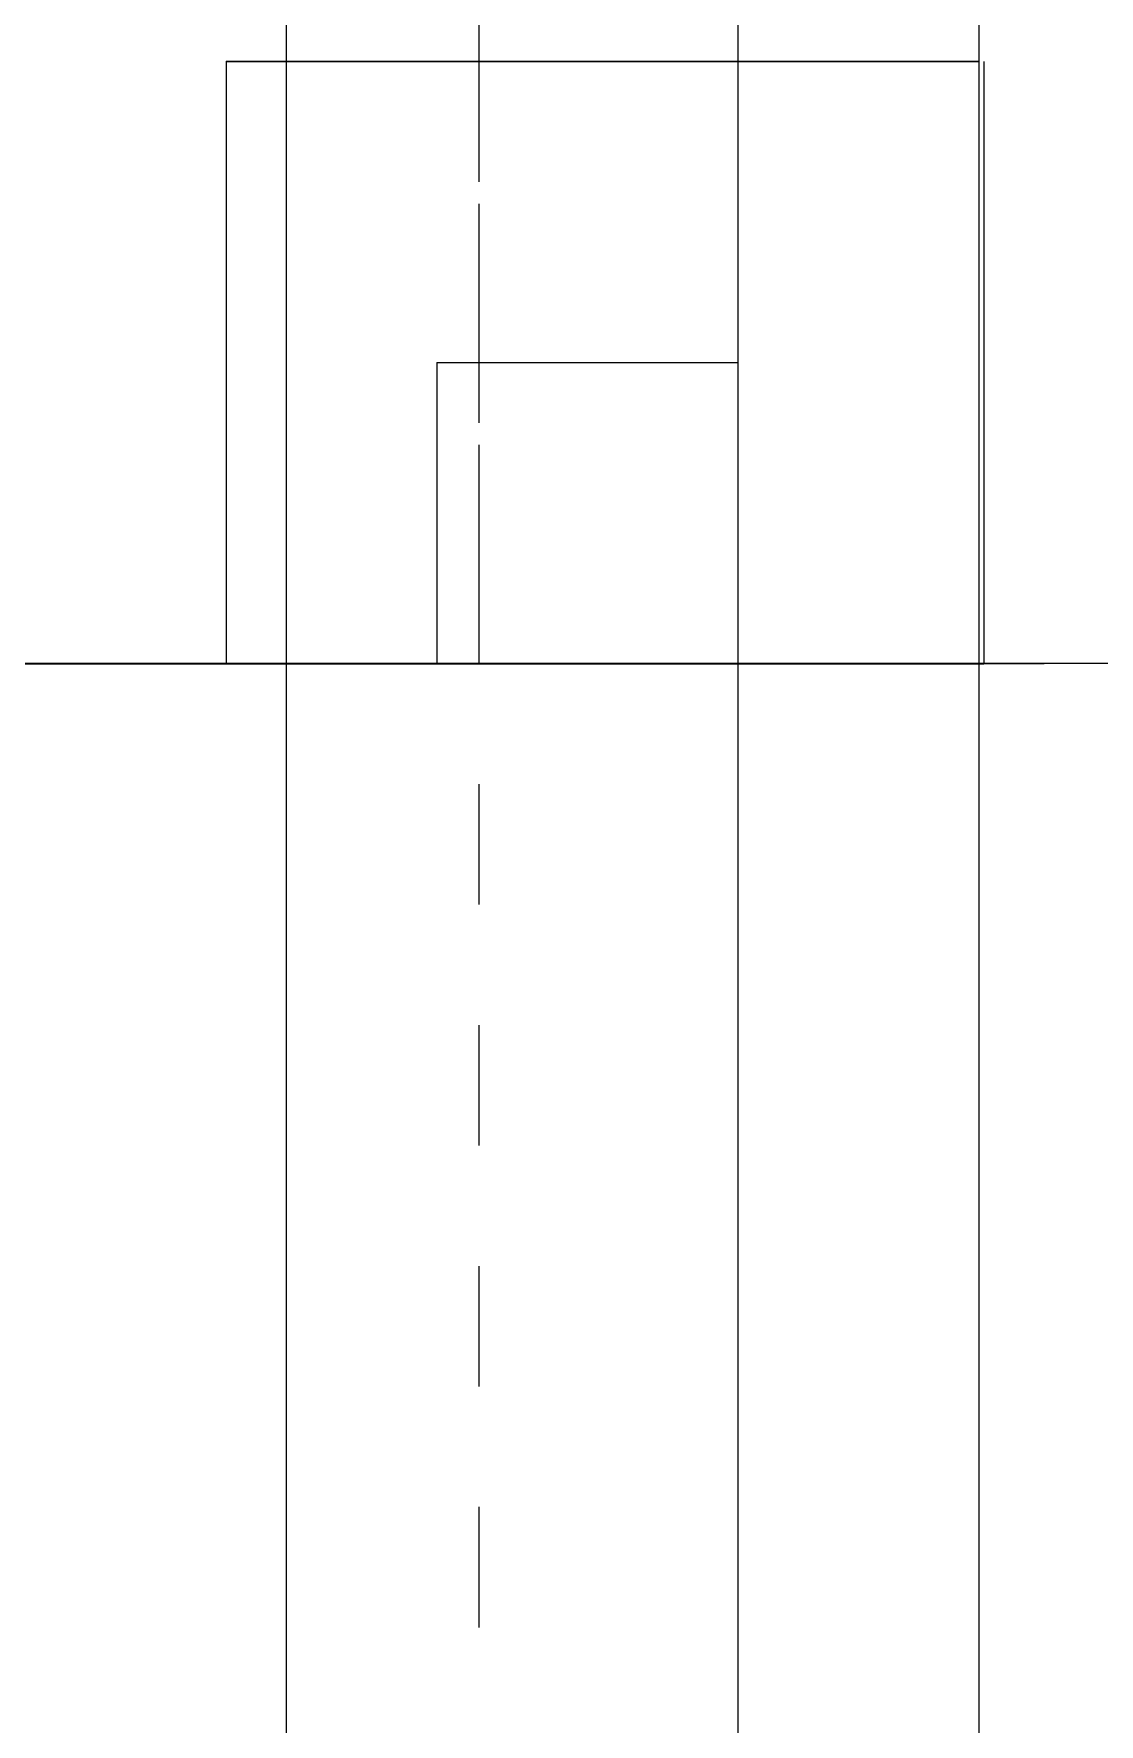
# Model space of a CAD drawing. Header units: inches. Extents: x -97.9 to -4.6, y 287.7 to 374.8.
# Drawn here: x -73.589 to -72.705, y 359.787 to 361.19 of the extents above; entities that cross this region are included whole.
import ezdxf

# ---------------------------------------------------------------- set-up
doc = ezdxf.new("R2010")
doc.units = ezdxf.units.IN
doc.header["$MEASUREMENT"] = 0
doc.linetypes.add('DASHED2', pattern=[0.375, 0.25, -0.125])
doc.linetypes.add('HIDDEN', pattern=[0.375, 0.25, -0.125])
doc.layers.add('A2 Hatch', color=8, linetype='Continuous', lineweight=9)
doc.layers.add('DIM', color=3, linetype='Continuous', lineweight=13)
doc.styles.add('ARCTEXT', font='arctext.shx', dxfattribs={"width": 0.85})
doc.dimstyles.new('ARCTEXT1-4', dxfattribs={"dimtxt": 4, "dimasz": 2, "dimexe": 2, "dimexo": 2, "dimgap": 2, "dimtad": 1, "dimdec": 4, "dimzin": 3, "dimdsep": 46, "dimlunit": 4, "dimtxsty": 'ARCTEXT', "dimblk": 'ARCHTICK', "dimcen": 2, "dimaunit": 1, "dimadec": 0, "dimazin": 0, "dimtfac": 1, "dimtdec": 4, "dimtmove": 2, "dimatfit": 3, "dimldrblk": 'arrow', "dimfxl": 0, "dimtolj": 1, "dimtzin": 0, "dimarcsym": 0})

# ---------------------------------------------------------------- blocks, each defined once
blk = doc.blocks.new('_ArchTick')
at = {"color": 0, "linetype": 'ByBlock', "const_width": 0.15}
blk.add_lwpolyline([(-0.5, -0.5), (0.5, 0.5)], dxfattribs=at)
blk = doc.blocks.new('arrow')
at = {"layer": 'DIM'}
blk.add_hatch(color=253, dxfattribs=at).paths.add_polyline_path([(-2, 0.5), (-2, -0.5), (0, 0)])
at = {"layer": 'DIM', "lineweight": 9}
for points in [[(-2, 0.9832), (-2, 0.5), (-2.4688, 0.6172)], [(0.3743, 0.0936), (0, 0)], [(0.3743, -0.0936), (0, 0)], [(-2, -0.9832), (-2, -0.5), (-2.4688, -0.6172)]]:
    blk.add_lwpolyline(points, dxfattribs=at)
at = {"layer": 'DIM', "lineweight": 15}
blk.add_lwpolyline([(0, 0), (-2, -0.5), (-2, 0.5), (0, 0)], dxfattribs=at)

msp = doc.modelspace()

# ---------------------------------------------------------------- linework, layer by layer
at = {"color": 1}
for p, q in [((-72.8048, 371.3895), (-72.8048, 360.6671)), ((-73.0048, 371.3217), (-73.0048, 360.6671)), ((-73.3798, 371.1945), (-73.3798, 360.6671)), ((-73.4298, 361.1672), (-73.4298, 360.6672)), ((-73.4298, 361.1672), (-72.8048, 361.1672)), ((-73.4298, 361.1672), (-73.4298, 360.6672)), ((-73.4298, 361.1672), (-72.8048, 361.1672)), ((-73.4298, 361.1672), (-73.4298, 360.6672)), ((-73.4298, 361.1672), (-72.8048, 361.1672)), ((-73.4298, 361.1672), (-73.4298, 360.6672)), ((-73.4298, 361.1672), (-72.8048, 361.1672)), ((-73.4298, 361.1671), (-73.4298, 360.6671)), ((-73.4298, 361.1671), (-72.8048, 361.1671)), ((-73.4298, 361.1671), (-73.4298, 360.6671)), ((-73.4298, 361.1671), (-72.8048, 361.1671)), ((-73.4298, 361.1671), (-73.4298, 360.6671)), ((-73.4298, 361.1671), (-72.8048, 361.1671)), ((-73.4298, 361.1671), (-73.4298, 360.6671)), ((-73.4298, 361.1671), (-72.8048, 361.1671)), ((-73.4298, 361.1671), (-73.4298, 360.6671)), ((-73.4298, 361.1671), (-72.8048, 361.1671)), ((-73.4298, 361.1671), (-73.4298, 360.6671)), ((-73.4298, 361.1671), (-72.8048, 361.1671)), ((-73.4298, 361.1671), (-73.4298, 360.6671)), ((-73.4298, 361.1671), (-72.8048, 361.1671)), ((-73.4298, 361.1671), (-73.4298, 360.6671)), ((-73.4298, 361.1671), (-72.8048, 361.1671)), ((-73.4298, 361.1671), (-73.4298, 360.6671)), ((-73.4298, 361.1671), (-72.8048, 361.1671)), ((-73.4298, 361.1671), (-73.4298, 360.6671)), ((-73.4298, 361.1671), (-72.8048, 361.1671)), ((-73.4298, 361.1671), (-73.4298, 360.6671)), ((-73.4298, 361.1671), (-72.8048, 361.1671)), ((-73.4298, 361.1671), (-73.4298, 360.6671)), ((-73.4298, 361.1671), (-72.8048, 361.1671)), ((-73.4298, 361.1671), (-73.4298, 360.6671)), ((-73.4298, 361.1671), (-72.8048, 361.1671)), ((-73.4298, 361.1671), (-73.4298, 360.6671)), ((-73.4298, 361.1671), (-72.8048, 361.1671)), ((-73.4298, 361.1671), (-73.4298, 360.6671)), ((-73.4298, 361.1671), (-72.8048, 361.1671)), ((-73.4298, 361.1671), (-73.4298, 360.6671)), ((-73.4298, 361.1671), (-72.8048, 361.1671)), ((-73.4298, 361.1671), (-73.4298, 360.6671)), ((-73.4298, 361.1671), (-72.8048, 361.1671)), ((-73.4298, 361.1671), (-73.4298, 360.6671)), ((-73.4298, 361.1671), (-72.8048, 361.1671)), ((-73.4298, 361.1671), (-73.4298, 360.6671)), ((-73.4298, 361.1671), (-72.8048, 361.1671)), ((-73.4298, 361.1671), (-73.4298, 360.6671)), ((-73.4298, 361.1671), (-72.8048, 361.1671)), ((-73.4298, 361.1671), (-73.4298, 360.6671)), ((-73.4298, 361.1671), (-72.8048, 361.1671)), ((-73.4298, 361.1671), (-73.4298, 360.6671)), ((-73.4298, 361.1671), (-72.8048, 361.1671)), ((-73.4298, 361.1671), (-73.4298, 360.6671)), ((-73.4298, 361.1671), (-72.8048, 361.1671)), ((-73.4298, 361.1671), (-73.4298, 360.6671)), ((-73.4298, 361.1671), (-72.8048, 361.1671)), ((-73.4298, 361.1671), (-73.4298, 360.6671)), ((-73.4298, 361.1671), (-72.8048, 361.1671)), ((-73.4298, 361.1671), (-73.4298, 360.6671)), ((-73.4298, 361.1671), (-72.8048, 361.1671)), ((-73.4298, 361.1671), (-73.4298, 360.6671)), ((-73.4298, 361.1671), (-72.8048, 361.1671)), ((-73.4298, 361.1671), (-73.4298, 360.6671)), ((-73.4298, 361.1671), (-72.8048, 361.1671)), ((-73.4298, 361.1671), (-73.4298, 360.6671)), ((-73.4298, 361.1671), (-72.8048, 361.1671)), ((-73.4298, 361.1671), (-73.4298, 360.6671)), ((-73.4298, 361.1671), (-72.8048, 361.1671)), ((-73.4298, 361.1671), (-73.4298, 360.6671)), ((-73.4298, 361.1671), (-72.8048, 361.1671)), ((-73.4298, 361.1671), (-73.4298, 360.6671)), ((-73.4298, 361.1671), (-72.8048, 361.1671)), ((-73.4298, 361.1671), (-73.4298, 360.6671)), ((-73.4298, 361.1671), (-72.8048, 361.1671)), ((-73.4298, 361.1671), (-73.4298, 360.6671)), ((-73.4298, 361.1671), (-72.8048, 361.1671)), ((-73.4298, 361.1671), (-73.4298, 360.6671)), ((-73.4298, 361.1671), (-72.8048, 361.1671)), ((-73.4298, 361.1671), (-73.4298, 360.6671)), ((-73.4298, 361.1671), (-72.8048, 361.1671)), ((-73.4298, 361.1671), (-73.4298, 360.6671)), ((-73.4298, 361.1671), (-72.8048, 361.1671)), ((-73.4298, 361.1671), (-73.4298, 360.6671)), ((-73.4298, 361.1671), (-72.8048, 361.1671)), ((-73.4298, 361.1671), (-73.4298, 360.6671)), ((-73.4298, 361.1671), (-72.8048, 361.1671)), ((-73.4298, 361.1671), (-73.4298, 360.6671)), ((-73.4298, 361.1671), (-72.8048, 361.1671)), ((-73.4298, 361.1671), (-73.4298, 360.6671)), ((-73.4298, 361.1671), (-72.8048, 361.1671)), ((-73.4298, 361.1671), (-73.4298, 360.6671)), ((-73.4298, 361.1671), (-72.8048, 361.1671)), ((-73.4298, 361.1671), (-73.4298, 360.6671)), ((-73.4298, 361.1671), (-72.8048, 361.1671)), ((-73.4298, 361.1671), (-73.4298, 360.6671)), ((-73.4298, 361.1671), (-72.8048, 361.1671)), ((-73.4298, 361.1671), (-73.4298, 360.6671)), ((-73.4298, 361.1671), (-72.8048, 361.1671)), ((-73.4298, 361.1671), (-73.4298, 360.6671)), ((-73.4298, 361.1671), (-72.8048, 361.1671)), ((-73.4298, 361.1671), (-73.4298, 360.6671)), ((-73.4298, 361.1671), (-72.8048, 361.1671)), ((-73.4298, 361.1671), (-73.4298, 360.6671)), ((-73.4298, 361.1671), (-72.8048, 361.1671)), ((-73.4298, 361.1671), (-73.4298, 360.6671)), ((-73.4298, 361.1671), (-72.8048, 361.1671)), ((-73.4298, 361.1671), (-73.4298, 360.6671)), ((-73.4298, 361.1671), (-72.8048, 361.1671)), ((-73.4298, 361.1671), (-73.4298, 360.6671)), ((-73.4298, 361.1671), (-72.8048, 361.1671)), ((-73.4298, 361.1671), (-73.4298, 360.6671)), ((-73.4298, 361.1671), (-72.8048, 361.1671)), ((-73.3798, 361.1671), (-73.3798, 348.6671)), ((-72.8048, 361.1671), (-72.8048, 348.6671)), ((-72.8005, 361.1671), (-72.8005, 360.6671)), ((-73.2548, 360.9172), (-73.2548, 360.6672)), ((-73.2548, 360.9172), (-73.0048, 360.9172)), ((-73.2548, 360.9172), (-73.2548, 360.6672)), ((-73.2548, 360.9172), (-73.0048, 360.9172)), ((-73.2548, 360.9172), (-73.2548, 360.6672)), ((-73.2548, 360.9172), (-73.0048, 360.9172)), ((-73.2548, 360.9172), (-73.2548, 360.6672)), ((-73.2548, 360.9172), (-73.0048, 360.9172)), ((-73.2548, 360.9171), (-73.2548, 360.6671)), ((-73.2548, 360.9171), (-73.0048, 360.9171)), ((-73.2548, 360.9171), (-73.2548, 360.6671)), ((-73.2548, 360.9171), (-73.0048, 360.9171)), ((-73.2548, 360.9171), (-73.2548, 360.6671)), ((-73.2548, 360.9171), (-73.0048, 360.9171)), ((-73.2548, 360.9171), (-73.2548, 360.6671)), ((-73.2548, 360.9171), (-73.0048, 360.9171)), ((-73.2548, 360.9171), (-73.2548, 360.6671)), ((-73.2548, 360.9171), (-73.0048, 360.9171)), ((-73.2548, 360.9171), (-73.2548, 360.6671)), ((-73.2548, 360.9171), (-73.0048, 360.9171)), ((-73.2548, 360.9171), (-73.2548, 360.6671)), ((-73.2548, 360.9171), (-73.0048, 360.9171)), ((-73.2548, 360.9171), (-73.2548, 360.6671)), ((-73.2548, 360.9171), (-73.0048, 360.9171)), ((-73.2548, 360.9171), (-73.2548, 360.6671)), ((-73.2548, 360.9171), (-73.0048, 360.9171)), ((-73.2548, 360.9171), (-73.2548, 360.6671)), ((-73.2548, 360.9171), (-73.0048, 360.9171)), ((-73.2548, 360.9171), (-73.2548, 360.6671)), ((-73.2548, 360.9171), (-73.0048, 360.9171)), ((-73.2548, 360.9171), (-73.2548, 360.6671)), ((-73.2548, 360.9171), (-73.0048, 360.9171)), ((-73.2548, 360.9171), (-73.2548, 360.6671)), ((-73.2548, 360.9171), (-73.0048, 360.9171)), ((-73.2548, 360.9171), (-73.2548, 360.6671)), ((-73.2548, 360.9171), (-73.0048, 360.9171)), ((-73.2548, 360.9171), (-73.2548, 360.6671)), ((-73.2548, 360.9171), (-73.0048, 360.9171)), ((-73.2548, 360.9171), (-73.2548, 360.6671)), ((-73.2548, 360.9171), (-73.0048, 360.9171)), ((-73.2548, 360.9171), (-73.2548, 360.6671)), ((-73.2548, 360.9171), (-73.0048, 360.9171)), ((-73.2548, 360.9171), (-73.2548, 360.6671)), ((-73.2548, 360.9171), (-73.0048, 360.9171)), ((-73.2548, 360.9171), (-73.2548, 360.6671)), ((-73.2548, 360.9171), (-73.0048, 360.9171)), ((-73.2548, 360.9171), (-73.2548, 360.6671)), ((-73.2548, 360.9171), (-73.0048, 360.9171)), ((-73.2548, 360.9171), (-73.2548, 360.6671)), ((-73.2548, 360.9171), (-73.0048, 360.9171)), ((-73.2548, 360.9171), (-73.2548, 360.6671)), ((-73.2548, 360.9171), (-73.0048, 360.9171)), ((-73.2548, 360.9171), (-73.2548, 360.6671)), ((-73.2548, 360.9171), (-73.0048, 360.9171)), ((-73.2548, 360.9171), (-73.2548, 360.6671)), ((-73.2548, 360.9171), (-73.0048, 360.9171)), ((-73.2548, 360.9171), (-73.2548, 360.6671)), ((-73.2548, 360.9171), (-73.0048, 360.9171)), ((-73.2548, 360.9171), (-73.2548, 360.6671)), ((-73.2548, 360.9171), (-73.0048, 360.9171)), ((-73.2548, 360.9171), (-73.2548, 360.6671)), ((-73.2548, 360.9171), (-73.0048, 360.9171)), ((-73.2548, 360.9171), (-73.2548, 360.6671)), ((-73.2548, 360.9171), (-73.0048, 360.9171)), ((-73.2548, 360.9171), (-73.2548, 360.6671)), ((-73.2548, 360.9171), (-73.0048, 360.9171)), ((-73.2548, 360.9171), (-73.2548, 360.6671)), ((-73.2548, 360.9171), (-73.0048, 360.9171)), ((-73.2548, 360.9171), (-73.2548, 360.6671)), ((-73.2548, 360.9171), (-73.0048, 360.9171)), ((-73.2548, 360.9171), (-73.2548, 360.6671)), ((-73.2548, 360.9171), (-73.0048, 360.9171)), ((-73.2548, 360.9171), (-73.2548, 360.6671)), ((-73.2548, 360.9171), (-73.0048, 360.9171)), ((-73.2548, 360.9171), (-73.2548, 360.6671)), ((-73.2548, 360.9171), (-73.0048, 360.9171)), ((-73.2548, 360.9171), (-73.2548, 360.6671)), ((-73.2548, 360.9171), (-73.0048, 360.9171)), ((-73.2548, 360.9171), (-73.2548, 360.6671)), ((-73.2548, 360.9171), (-73.0048, 360.9171)), ((-73.2548, 360.9171), (-73.2548, 360.6671)), ((-73.2548, 360.9171), (-73.0048, 360.9171)), ((-73.2548, 360.9171), (-73.2548, 360.6671)), ((-73.2548, 360.9171), (-73.0048, 360.9171)), ((-73.2548, 360.9171), (-73.2548, 360.6671)), ((-73.2548, 360.9171), (-73.0048, 360.9171)), ((-73.2548, 360.9171), (-73.2548, 360.6671)), ((-73.2548, 360.9171), (-73.0048, 360.9171)), ((-73.2548, 360.9171), (-73.2548, 360.6671)), ((-73.2548, 360.9171), (-73.0048, 360.9171)), ((-73.2548, 360.9171), (-73.2548, 360.6671)), ((-73.2548, 360.9171), (-73.0048, 360.9171)), ((-73.2548, 360.9171), (-73.2548, 360.6671)), ((-73.2548, 360.9171), (-73.0048, 360.9171)), ((-73.2548, 360.9171), (-73.2548, 360.6671)), ((-73.2548, 360.9171), (-73.0048, 360.9171)), ((-73.2548, 360.9171), (-73.2548, 360.6671)), ((-73.2548, 360.9171), (-73.0048, 360.9171)), ((-73.2548, 360.9171), (-73.2548, 360.6671)), ((-73.2548, 360.9171), (-73.0048, 360.9171)), ((-73.2548, 360.9171), (-73.2548, 360.6671)), ((-73.2548, 360.9171), (-73.0048, 360.9171)), ((-73.2548, 360.9171), (-73.2548, 360.6671)), ((-73.2548, 360.9171), (-73.0048, 360.9171)), ((-73.2548, 360.9171), (-73.2548, 360.6671)), ((-73.2548, 360.9171), (-73.0048, 360.9171)), ((-73.2548, 360.9171), (-73.2548, 360.6671)), ((-73.2548, 360.9171), (-73.0048, 360.9171)), ((-73.2548, 360.9171), (-73.2548, 360.6671)), ((-73.2548, 360.9171), (-73.0048, 360.9171)), ((-73.2548, 360.9171), (-73.2548, 360.6671)), ((-73.2548, 360.9171), (-73.0048, 360.9171)), ((-73.0048, 360.9171), (-73.0048, 348.6671)), ((-74.8048, 360.6672), (-72.8048, 360.6672)), ((-74.8048, 360.6672), (-73.2548, 360.6672)), ((-74.8048, 360.6672), (-72.8048, 360.6672)), ((-74.8048, 360.6672), (-72.8048, 360.6672)), ((-74.8048, 360.6672), (-73.2548, 360.6672)), ((-74.8048, 360.6672), (-72.8048, 360.6672)), ((-74.8048, 360.6672), (-72.8048, 360.6672)), ((-74.8048, 360.6672), (-72.8048, 360.6672)), ((-74.8048, 360.6672), (-73.2548, 360.6672)), ((-74.8048, 360.6672), (-72.8048, 360.6672)), ((-74.8048, 360.6672), (-72.8048, 360.6672)), ((-74.8048, 360.6672), (-73.2548, 360.6672)), ((-74.8048, 360.6672), (-72.8048, 360.6672)), ((-74.8048, 360.6672), (-72.8048, 360.6672)), ((-74.8048, 360.6671), (-72.8048, 360.6671)), ((-74.8048, 360.6671), (-73.2548, 360.6671)), ((-74.8048, 360.6671), (-72.8048, 360.6671)), ((-74.8048, 360.6671), (-72.8048, 360.6671)), ((-74.8048, 360.6671), (-73.2548, 360.6671)), ((-74.8048, 360.6671), (-72.8048, 360.6671)), ((-74.8048, 360.6671), (-72.8048, 360.6671)), ((-74.8048, 360.6671), (-72.8048, 360.6671)), ((-74.8048, 360.6671), (-73.2548, 360.6671)), ((-74.8048, 360.6671), (-72.8048, 360.6671)), ((-74.8048, 360.6671), (-72.8048, 360.6671)), ((-74.8048, 360.6671), (-73.2548, 360.6671)), ((-74.8048, 360.6671), (-72.8048, 360.6671)), ((-74.8048, 360.6671), (-72.8048, 360.6671)), ((-74.8048, 360.6671), (-72.8048, 360.6671)), ((-74.8048, 360.6671), (-73.2548, 360.6671)), ((-74.8048, 360.6671), (-72.8048, 360.6671)), ((-74.8048, 360.6671), (-72.8048, 360.6671)), ((-74.8048, 360.6671), (-73.2548, 360.6671)), ((-74.8048, 360.6671), (-72.8048, 360.6671)), ((-74.8048, 360.6671), (-72.8048, 360.6671)), ((-74.8048, 360.6671), (-72.8048, 360.6671)), ((-74.8048, 360.6671), (-73.2548, 360.6671)), ((-74.8048, 360.6671), (-72.8048, 360.6671)), ((-74.8048, 360.6671), (-72.8048, 360.6671)), ((-74.8048, 360.6671), (-73.2548, 360.6671)), ((-74.8048, 360.6671), (-72.8048, 360.6671)), ((-74.8048, 360.6671), (-72.8048, 360.6671)), ((-74.8048, 360.6671), (-72.8048, 360.6671)), ((-74.8048, 360.6671), (-73.2548, 360.6671)), ((-74.8048, 360.6671), (-72.8048, 360.6671)), ((-74.8048, 360.6671), (-72.8048, 360.6671)), ((-74.8048, 360.6671), (-73.2548, 360.6671)), ((-74.8048, 360.6671), (-72.8048, 360.6671)), ((-74.8048, 360.6671), (-72.8048, 360.6671)), ((-74.8048, 360.6671), (-72.8048, 360.6671)), ((-74.8048, 360.6671), (-73.2548, 360.6671)), ((-74.8048, 360.6671), (-72.8048, 360.6671)), ((-74.8048, 360.6671), (-72.8048, 360.6671)), ((-74.8048, 360.6671), (-73.2548, 360.6671)), ((-74.8048, 360.6671), (-72.8048, 360.6671)), ((-74.8048, 360.6671), (-72.8048, 360.6671)), ((-74.8048, 360.6671), (-72.8048, 360.6671)), ((-74.8048, 360.6671), (-73.2548, 360.6671)), ((-74.8048, 360.6671), (-72.8048, 360.6671)), ((-74.8048, 360.6671), (-72.8048, 360.6671)), ((-74.8048, 360.6671), (-73.2548, 360.6671)), ((-74.8048, 360.6671), (-72.8048, 360.6671)), ((-74.8048, 360.6671), (-72.8048, 360.6671)), ((-74.8048, 360.6671), (-72.8048, 360.6671)), ((-74.8048, 360.6671), (-73.2548, 360.6671)), ((-74.8048, 360.6671), (-72.8048, 360.6671)), ((-74.8048, 360.6671), (-72.8048, 360.6671)), ((-74.8048, 360.6671), (-73.2548, 360.6671)), ((-74.8048, 360.6671), (-72.8048, 360.6671)), ((-74.8048, 360.6671), (-72.8048, 360.6671)), ((-74.8048, 360.6671), (-72.8048, 360.6671)), ((-74.8048, 360.6671), (-73.2548, 360.6671)), ((-74.8048, 360.6671), (-72.8048, 360.6671)), ((-74.8048, 360.6671), (-72.8048, 360.6671)), ((-74.8048, 360.6671), (-73.2548, 360.6671)), ((-74.8048, 360.6671), (-72.8048, 360.6671)), ((-74.8048, 360.6671), (-72.8048, 360.6671)), ((-74.8048, 360.6671), (-72.8048, 360.6671)), ((-74.8048, 360.6671), (-73.2548, 360.6671)), ((-74.8048, 360.6671), (-72.8048, 360.6671)), ((-74.8048, 360.6671), (-72.8048, 360.6671)), ((-74.8048, 360.6671), (-73.2548, 360.6671)), ((-74.8048, 360.6671), (-72.8048, 360.6671)), ((-74.8048, 360.6671), (-72.8048, 360.6671)), ((-74.8048, 360.6671), (-72.8048, 360.6671)), ((-74.8048, 360.6671), (-73.2548, 360.6671)), ((-74.8048, 360.6671), (-72.8048, 360.6671)), ((-74.8048, 360.6671), (-72.8048, 360.6671)), ((-74.8048, 360.6671), (-73.2548, 360.6671)), ((-74.8048, 360.6671), (-72.8048, 360.6671)), ((-74.8048, 360.6671), (-72.8048, 360.6671)), ((-74.8048, 360.6671), (-72.8048, 360.6671)), ((-74.8048, 360.6671), (-73.2548, 360.6671)), ((-74.8048, 360.6671), (-72.8048, 360.6671)), ((-74.8048, 360.6671), (-72.8048, 360.6671)), ((-74.8048, 360.6671), (-73.2548, 360.6671)), ((-74.8048, 360.6671), (-72.8048, 360.6671)), ((-74.8048, 360.6671), (-72.8048, 360.6671)), ((-74.8048, 360.6671), (-72.8048, 360.6671)), ((-74.8048, 360.6671), (-73.2548, 360.6671)), ((-74.8048, 360.6671), (-72.8048, 360.6671)), ((-74.8048, 360.6671), (-72.8048, 360.6671)), ((-74.8048, 360.6671), (-73.2548, 360.6671)), ((-74.8048, 360.6671), (-72.8048, 360.6671)), ((-74.8048, 360.6671), (-72.8048, 360.6671)), ((-74.8048, 360.6671), (-72.8048, 360.6671)), ((-74.8048, 360.6671), (-73.2548, 360.6671)), ((-74.8048, 360.6671), (-72.8048, 360.6671)), ((-74.8048, 360.6671), (-72.8048, 360.6671)), ((-74.8048, 360.6671), (-73.2548, 360.6671)), ((-74.8048, 360.6671), (-72.8048, 360.6671)), ((-74.8048, 360.6671), (-72.8048, 360.6671)), ((-74.8048, 360.6671), (-72.8048, 360.6671)), ((-74.8048, 360.6671), (-73.2548, 360.6671)), ((-74.8048, 360.6671), (-72.8048, 360.6671)), ((-74.8048, 360.6671), (-72.8048, 360.6671)), ((-74.8048, 360.6671), (-73.2548, 360.6671)), ((-74.8048, 360.6671), (-72.8048, 360.6671)), ((-74.8048, 360.6671), (-72.8048, 360.6671)), ((-74.8048, 360.6671), (-72.8048, 360.6671)), ((-74.8048, 360.6671), (-73.2548, 360.6671)), ((-74.8048, 360.6671), (-72.8048, 360.6671)), ((-74.8048, 360.6671), (-72.8048, 360.6671)), ((-74.8048, 360.6671), (-73.2548, 360.6671)), ((-74.8048, 360.6671), (-72.8048, 360.6671)), ((-74.8048, 360.6671), (-72.8048, 360.6671)), ((-74.8048, 360.6671), (-72.8048, 360.6671)), ((-74.8048, 360.6671), (-73.2548, 360.6671)), ((-74.8048, 360.6671), (-72.8048, 360.6671)), ((-74.8048, 360.6671), (-72.8048, 360.6671)), ((-74.8048, 360.6671), (-73.2548, 360.6671)), ((-74.8048, 360.6671), (-72.8048, 360.6671)), ((-74.8048, 360.6671), (-72.8048, 360.6671)), ((-74.8048, 360.6671), (-72.8048, 360.6671)), ((-74.8048, 360.6671), (-73.2548, 360.6671)), ((-74.8048, 360.6671), (-72.8048, 360.6671)), ((-74.8048, 360.6671), (-72.8048, 360.6671)), ((-74.8048, 360.6671), (-73.2548, 360.6671)), ((-74.8048, 360.6671), (-72.8048, 360.6671)), ((-74.8048, 360.6671), (-72.8048, 360.6671)), ((-74.8048, 360.6671), (-73.2548, 360.6671)), ((-74.8048, 360.6671), (-72.8048, 360.6671)), ((-74.8048, 360.6671), (-72.8048, 360.6671)), ((-74.8048, 360.6671), (-73.2548, 360.6671)), ((-74.8048, 360.6671), (-72.8048, 360.6671)), ((-74.8048, 360.6671), (-72.8048, 360.6671)), ((-74.8048, 360.6671), (-72.8048, 360.6671)), ((-74.8048, 360.6671), (-73.2548, 360.6671)), ((-74.8048, 360.6671), (-72.8048, 360.6671)), ((-74.8048, 360.6671), (-72.8048, 360.6671)), ((-74.8048, 360.6671), (-73.2548, 360.6671)), ((-74.8048, 360.6671), (-72.8048, 360.6671)), ((-74.8048, 360.6671), (-72.8048, 360.6671)), ((-74.8048, 360.6671), (-72.8048, 360.6671)), ((-74.8048, 360.6671), (-73.2548, 360.6671)), ((-74.8048, 360.6671), (-72.8048, 360.6671)), ((-74.8048, 360.6671), (-72.8048, 360.6671)), ((-74.8048, 360.6671), (-73.2548, 360.6671)), ((-74.8048, 360.6671), (-72.8048, 360.6671)), ((-74.8048, 360.6671), (-72.8048, 360.6671)), ((-74.8048, 360.6671), (-72.8048, 360.6671)), ((-74.8048, 360.6671), (-73.2548, 360.6671)), ((-74.8048, 360.6671), (-72.8048, 360.6671)), ((-74.8048, 360.6671), (-72.8048, 360.6671)), ((-74.8048, 360.6671), (-73.2548, 360.6671)), ((-74.8048, 360.6671), (-72.8048, 360.6671)), ((-74.8048, 360.6671), (-72.8048, 360.6671)), ((-74.8048, 360.6671), (-72.8048, 360.6671)), ((-74.8048, 360.6671), (-73.2548, 360.6671)), ((-74.8048, 360.6671), (-72.8048, 360.6671)), ((-74.8048, 360.6671), (-72.8048, 360.6671)), ((-74.8048, 360.6671), (-73.2548, 360.6671)), ((-74.8048, 360.6671), (-72.8048, 360.6671)), ((-74.8048, 360.6671), (-72.8048, 360.6671)), ((-74.8048, 360.6671), (-72.8048, 360.6671)), ((-74.8048, 360.6671), (-73.2548, 360.6671)), ((-74.8048, 360.6671), (-72.8048, 360.6671)), ((-74.8048, 360.6671), (-72.8048, 360.6671)), ((-74.8048, 360.6671), (-73.2548, 360.6671)), ((-74.8048, 360.6671), (-72.8048, 360.6671)), ((-74.8048, 360.6671), (-72.8048, 360.6671)), ((-74.8048, 360.6671), (-72.8048, 360.6671)), ((-74.8048, 360.6671), (-73.2548, 360.6671)), ((-74.8048, 360.6671), (-72.8048, 360.6671)), ((-74.8048, 360.6671), (-72.8048, 360.6671)), ((-74.8048, 360.6671), (-73.2548, 360.6671)), ((-74.8048, 360.6671), (-72.8048, 360.6671)), ((-74.8048, 360.6671), (-72.8048, 360.6671)), ((-74.8048, 360.6671), (-72.8048, 360.6671)), ((-74.8048, 360.6671), (-73.2548, 360.6671)), ((-74.8048, 360.6671), (-72.8048, 360.6671)), ((-74.8048, 360.6671), (-72.8048, 360.6671)), ((-74.8048, 360.6671), (-73.2548, 360.6671)), ((-74.8048, 360.6671), (-72.8048, 360.6671)), ((-73.3798, 360.6672), (-73.8798, 360.6672)), ((-73.3798, 360.6672), (-73.8798, 360.6672)), ((-73.3798, 360.6672), (-73.8798, 360.6672)), ((-73.3798, 360.6672), (-73.8798, 360.6672)), ((-73.3798, 360.6671), (-73.8798, 360.6671)), ((-73.3798, 360.6671), (-73.8798, 360.6671)), ((-73.3798, 360.6671), (-73.8798, 360.6671)), ((-73.3798, 360.6671), (-73.8798, 360.6671)), ((-73.3798, 360.6671), (-73.8798, 360.6671)), ((-73.3798, 360.6671), (-73.8798, 360.6671)), ((-73.3798, 360.6671), (-73.8798, 360.6671)), ((-73.3798, 360.6671), (-73.8798, 360.6671)), ((-73.3798, 360.6671), (-73.8798, 360.6671)), ((-73.3798, 360.6671), (-73.8798, 360.6671)), ((-73.3798, 360.6671), (-73.8798, 360.6671)), ((-73.3798, 360.6671), (-73.8798, 360.6671)), ((-73.3798, 360.6671), (-73.8798, 360.6671)), ((-73.3798, 360.6671), (-73.8798, 360.6671)), ((-73.3798, 360.6671), (-73.8798, 360.6671)), ((-73.3798, 360.6671), (-73.8798, 360.6671)), ((-73.3798, 360.6671), (-73.8798, 360.6671)), ((-73.3798, 360.6671), (-73.8798, 360.6671)), ((-73.3798, 360.6671), (-73.8798, 360.6671)), ((-73.3798, 360.6671), (-73.8798, 360.6671)), ((-73.3798, 360.6671), (-73.8798, 360.6671)), ((-73.3798, 360.6671), (-73.8798, 360.6671)), ((-73.3798, 360.6671), (-73.8798, 360.6671)), ((-73.3798, 360.6671), (-73.8798, 360.6671)), ((-73.3798, 360.6671), (-73.8798, 360.6671)), ((-73.3798, 360.6671), (-73.8798, 360.6671)), ((-73.3798, 360.6671), (-73.8798, 360.6671)), ((-73.3798, 360.6671), (-73.8798, 360.6671)), ((-73.3798, 360.6671), (-73.8798, 360.6671)), ((-73.3798, 360.6671), (-73.8798, 360.6671)), ((-73.3798, 360.6671), (-73.8798, 360.6671)), ((-73.3798, 360.6671), (-73.8798, 360.6671)), ((-73.3798, 360.6671), (-73.8798, 360.6671)), ((-73.3798, 360.6671), (-73.8798, 360.6671)), ((-73.3798, 360.6671), (-73.8798, 360.6671)), ((-73.3798, 360.6671), (-73.8798, 360.6671)), ((-73.3798, 360.6671), (-73.8798, 360.6671)), ((-73.3798, 360.6671), (-73.8798, 360.6671)), ((-73.3798, 360.6671), (-73.8798, 360.6671)), ((-73.3798, 360.6671), (-73.8798, 360.6671)), ((-73.3798, 360.6671), (-73.8798, 360.6671)), ((-73.3798, 360.6671), (-73.8798, 360.6671)), ((-73.3798, 360.6671), (-73.8798, 360.6671)), ((-73.3798, 360.6671), (-73.8798, 360.6671)), ((-73.3798, 360.6671), (-73.8798, 360.6671)), ((-73.3798, 360.6671), (-73.8798, 360.6671)), ((-73.3798, 360.6671), (-73.8798, 360.6671)), ((-73.3798, 360.6671), (-73.8798, 360.6671)), ((-73.3798, 360.6671), (-73.8798, 360.6671)), ((-73.3798, 360.6671), (-73.8798, 360.6671)), ((-73.3798, 360.6671), (-73.8798, 360.6671)), ((-73.3798, 360.6671), (-73.8798, 360.6671)), ((-72.7505, 360.6671), (-73.8755, 360.6671)), ((-73.0048, 360.6672), (-72.8048, 360.6672)), ((-73.0048, 360.6672), (-72.8048, 360.6672)), ((-73.0048, 360.6672), (-72.8048, 360.6672)), ((-73.0048, 360.6672), (-72.8048, 360.6672)), ((-73.0048, 360.6671), (-72.8048, 360.6671)), ((-73.0048, 360.6671), (-72.8048, 360.6671)), ((-73.0048, 360.6671), (-72.8048, 360.6671)), ((-73.0048, 360.6671), (-72.8048, 360.6671)), ((-73.0048, 360.6671), (-72.8048, 360.6671)), ((-73.0048, 360.6671), (-72.8048, 360.6671)), ((-73.0048, 360.6671), (-72.8048, 360.6671)), ((-73.0048, 360.6671), (-72.8048, 360.6671)), ((-73.0048, 360.6671), (-72.8048, 360.6671)), ((-73.0048, 360.6671), (-72.8048, 360.6671)), ((-73.0048, 360.6671), (-72.8048, 360.6671)), ((-73.0048, 360.6671), (-72.8048, 360.6671)), ((-73.0048, 360.6671), (-72.8048, 360.6671)), ((-73.0048, 360.6671), (-72.8048, 360.6671)), ((-73.0048, 360.6671), (-72.8048, 360.6671)), ((-73.0048, 360.6671), (-72.8048, 360.6671)), ((-73.0048, 360.6671), (-72.8048, 360.6671)), ((-73.0048, 360.6671), (-72.8048, 360.6671)), ((-73.0048, 360.6671), (-72.8048, 360.6671)), ((-73.0048, 360.6671), (-72.8048, 360.6671)), ((-73.0048, 360.6671), (-72.8048, 360.6671)), ((-73.0048, 360.6671), (-72.8048, 360.6671)), ((-73.0048, 360.6671), (-72.8048, 360.6671)), ((-73.0048, 360.6671), (-72.8048, 360.6671)), ((-73.0048, 360.6671), (-72.8048, 360.6671)), ((-73.0048, 360.6671), (-72.8048, 360.6671)), ((-73.0048, 360.6671), (-72.8048, 360.6671)), ((-73.0048, 360.6671), (-72.8048, 360.6671)), ((-73.0048, 360.6671), (-72.8048, 360.6671)), ((-73.0048, 360.6671), (-72.8048, 360.6671)), ((-73.0048, 360.6671), (-72.8048, 360.6671)), ((-73.0048, 360.6671), (-72.8048, 360.6671)), ((-73.0048, 360.6671), (-72.8048, 360.6671)), ((-73.0048, 360.6671), (-72.8048, 360.6671)), ((-73.0048, 360.6671), (-72.8048, 360.6671)), ((-73.0048, 360.6671), (-72.8048, 360.6671)), ((-73.0048, 360.6671), (-72.8048, 360.6671)), ((-73.0048, 360.6671), (-72.8048, 360.6671)), ((-73.0048, 360.6671), (-72.8048, 360.6671)), ((-73.0048, 360.6671), (-72.8048, 360.6671)), ((-73.0048, 360.6671), (-72.8048, 360.6671)), ((-73.0048, 360.6671), (-72.8048, 360.6671)), ((-73.0048, 360.6671), (-72.8048, 360.6671)), ((-73.0048, 360.6671), (-72.8048, 360.6671)), ((-73.0048, 360.6671), (-72.8048, 360.6671)), ((-73.0048, 360.6671), (-72.8048, 360.6671)), ((-73.0048, 360.6671), (-72.8048, 360.6671)), ((-73.0048, 360.6671), (-72.8048, 360.6671)), ((-73.0048, 360.6671), (-72.8048, 360.6671)), ((-73.0048, 360.6671), (-72.8048, 360.6671)), ((-73.0048, 360.6671), (-72.8048, 360.6671)), ((-73.0048, 360.6671), (-72.8048, 360.6671))]:
    msp.add_line(p, q, dxfattribs=at)
at = {"color": 1, "linetype": 'HIDDEN', "ltscale": 0.02}
for p, q in [((-73.4298, 361.1672), (-73.4298, 360.6672)), ((-73.4298, 361.1672), (-72.8048, 361.1672)), ((-73.4298, 361.1672), (-73.4298, 360.6672)), ((-73.4298, 361.1672), (-72.8048, 361.1672)), ((-73.4298, 361.1672), (-73.4298, 360.6672)), ((-73.4298, 361.1672), (-72.8048, 361.1672)), ((-73.4298, 361.1672), (-73.4298, 360.6672)), ((-73.4298, 361.1672), (-72.8048, 361.1672)), ((-73.4298, 361.1672), (-73.4298, 360.6672)), ((-73.4298, 361.1672), (-72.8048, 361.1672)), ((-73.4298, 361.1672), (-73.4298, 360.6672)), ((-73.4298, 361.1672), (-72.8048, 361.1672)), ((-73.4298, 361.1672), (-73.4298, 360.6672)), ((-73.4298, 361.1672), (-72.8048, 361.1672)), ((-73.4298, 361.1672), (-73.4298, 360.6672)), ((-73.4298, 361.1672), (-72.8048, 361.1672)), ((-73.4298, 361.1672), (-73.4298, 360.6672)), ((-73.4298, 361.1672), (-72.8048, 361.1672)), ((-73.4298, 361.1672), (-73.4298, 360.6672)), ((-73.4298, 361.1672), (-72.8048, 361.1672)), ((-73.4298, 361.1671), (-73.4298, 360.6671)), ((-73.4298, 361.1671), (-72.8048, 361.1671)), ((-73.4298, 361.1671), (-73.4298, 360.6671)), ((-73.4298, 361.1671), (-72.8048, 361.1671)), ((-73.4298, 361.1671), (-73.4298, 360.6671)), ((-73.4298, 361.1671), (-72.8048, 361.1671)), ((-73.4298, 361.1671), (-73.4298, 360.6671)), ((-73.4298, 361.1671), (-72.8048, 361.1671)), ((-73.4298, 361.1671), (-73.4298, 360.6671)), ((-73.4298, 361.1671), (-72.8048, 361.1671)), ((-73.4298, 361.1671), (-73.4298, 360.6671)), ((-73.4298, 361.1671), (-72.8048, 361.1671)), ((-73.4298, 361.1671), (-73.4298, 360.6671)), ((-73.4298, 361.1671), (-72.8048, 361.1671)), ((-73.4298, 361.1671), (-73.4298, 360.6671)), ((-73.4298, 361.1671), (-72.8048, 361.1671)), ((-73.4298, 361.1671), (-73.4298, 360.6671)), ((-73.4298, 361.1671), (-72.8048, 361.1671)), ((-73.4298, 361.1671), (-73.4298, 360.6671)), ((-73.4298, 361.1671), (-72.8048, 361.1671)), ((-73.4298, 361.1671), (-73.4298, 360.6671)), ((-73.4298, 361.1671), (-72.8048, 361.1671)), ((-73.4298, 361.1671), (-73.4298, 360.6671)), ((-73.4298, 361.1671), (-72.8048, 361.1671)), ((-73.4298, 361.1671), (-73.4298, 360.6671)), ((-73.4298, 361.1671), (-72.8048, 361.1671)), ((-73.4298, 361.1671), (-73.4298, 360.6671)), ((-73.4298, 361.1671), (-72.8048, 361.1671)), ((-73.4298, 361.1671), (-73.4298, 360.6671)), ((-73.4298, 361.1671), (-72.8048, 361.1671)), ((-73.4298, 361.1671), (-73.4298, 360.6671)), ((-73.4298, 361.1671), (-72.8048, 361.1671)), ((-73.4298, 361.1671), (-73.4298, 360.6671)), ((-73.4298, 361.1671), (-72.8048, 361.1671)), ((-73.4298, 361.1671), (-73.4298, 360.6671)), ((-73.4298, 361.1671), (-72.8048, 361.1671)), ((-73.4298, 361.1671), (-73.4298, 360.6671)), ((-73.4298, 361.1671), (-72.8048, 361.1671)), ((-73.4298, 361.1671), (-73.4298, 360.6671)), ((-73.4298, 361.1671), (-72.8048, 361.1671)), ((-73.4298, 361.1671), (-73.4298, 360.6671)), ((-73.4298, 361.1671), (-72.8048, 361.1671)), ((-73.4298, 361.1671), (-73.4298, 360.6671)), ((-73.4298, 361.1671), (-72.8048, 361.1671)), ((-73.4298, 361.1671), (-73.4298, 360.6671)), ((-73.4298, 361.1671), (-72.8048, 361.1671)), ((-73.4298, 361.1671), (-73.4298, 360.6671)), ((-73.4298, 361.1671), (-72.8048, 361.1671)), ((-73.4298, 361.1671), (-73.4298, 360.6671)), ((-73.4298, 361.1671), (-72.8048, 361.1671)), ((-73.4298, 361.1671), (-73.4298, 360.6671)), ((-73.4298, 361.1671), (-72.8048, 361.1671)), ((-73.4298, 361.1671), (-73.4298, 360.6671)), ((-73.4298, 361.1671), (-72.8048, 361.1671)), ((-73.4298, 361.1671), (-73.4298, 360.6671)), ((-73.4298, 361.1671), (-72.8048, 361.1671)), ((-73.4298, 361.1671), (-73.4298, 360.6671)), ((-73.4298, 361.1671), (-72.8048, 361.1671)), ((-73.4298, 361.1671), (-73.4298, 360.6671)), ((-73.4298, 361.1671), (-72.8048, 361.1671)), ((-73.4298, 361.1671), (-73.4298, 360.6671)), ((-73.4298, 361.1671), (-72.8048, 361.1671)), ((-73.4298, 361.1671), (-73.4298, 360.6671)), ((-73.4298, 361.1671), (-72.8048, 361.1671)), ((-73.4298, 361.1671), (-73.4298, 360.6671)), ((-73.4298, 361.1671), (-72.8048, 361.1671)), ((-73.4298, 361.1671), (-73.4298, 360.6671)), ((-73.4298, 361.1671), (-72.8048, 361.1671)), ((-73.4298, 361.1671), (-73.4298, 360.6671)), ((-73.4298, 361.1671), (-72.8048, 361.1671)), ((-73.4298, 361.1671), (-73.4298, 360.6671)), ((-73.4298, 361.1671), (-72.8048, 361.1671)), ((-73.4298, 361.1671), (-73.4298, 360.6671)), ((-73.4298, 361.1671), (-72.8048, 361.1671)), ((-73.4298, 361.1671), (-73.4298, 360.6671)), ((-73.4298, 361.1671), (-72.8048, 361.1671)), ((-73.4298, 361.1671), (-73.4298, 360.6671)), ((-73.4298, 361.1671), (-72.8048, 361.1671)), ((-73.4298, 361.1671), (-73.4298, 360.6671)), ((-73.4298, 361.1671), (-72.8048, 361.1671)), ((-73.4298, 361.1671), (-73.4298, 360.6671)), ((-73.4298, 361.1671), (-72.8048, 361.1671)), ((-73.4298, 361.1671), (-73.4298, 360.6671)), ((-73.4298, 361.1671), (-72.8048, 361.1671)), ((-73.4298, 361.1671), (-73.4298, 360.6671)), ((-73.4298, 361.1671), (-72.8048, 361.1671)), ((-73.4298, 361.1671), (-73.4298, 360.6671)), ((-73.4298, 361.1671), (-72.8048, 361.1671)), ((-73.4298, 361.1671), (-73.4298, 360.6671)), ((-73.4298, 361.1671), (-72.8048, 361.1671)), ((-73.4298, 361.1671), (-73.4298, 360.6671)), ((-73.4298, 361.1671), (-72.8048, 361.1671)), ((-73.4298, 361.1671), (-73.4298, 360.6671)), ((-73.4298, 361.1671), (-72.8048, 361.1671)), ((-73.4298, 361.1671), (-73.4298, 360.6671)), ((-73.4298, 361.1671), (-72.8048, 361.1671)), ((-73.4298, 361.1671), (-73.4298, 360.6671)), ((-73.4298, 361.1671), (-72.8048, 361.1671)), ((-73.4298, 361.1671), (-73.4298, 360.6671)), ((-73.4298, 361.1671), (-72.8048, 361.1671)), ((-73.4298, 361.1671), (-73.4298, 360.6671)), ((-73.4298, 361.1671), (-72.8048, 361.1671)), ((-73.4298, 361.1671), (-73.4298, 360.6671)), ((-73.4298, 361.1671), (-72.8048, 361.1671)), ((-73.4298, 361.1671), (-73.4298, 360.6671)), ((-73.4298, 361.1671), (-72.8048, 361.1671)), ((-73.4298, 361.1671), (-73.4298, 360.6671)), ((-73.4298, 361.1671), (-72.8048, 361.1671)), ((-73.4298, 361.1671), (-73.4298, 360.6671)), ((-73.4298, 361.1671), (-72.8048, 361.1671)), ((-73.4298, 361.1671), (-73.4298, 360.6671)), ((-73.4298, 361.1671), (-72.8048, 361.1671)), ((-73.4298, 361.1671), (-73.4298, 360.6671)), ((-73.4298, 361.1671), (-72.8048, 361.1671)), ((-73.4298, 361.1671), (-73.4298, 360.6671)), ((-73.4298, 361.1671), (-72.8048, 361.1671)), ((-73.4298, 361.1671), (-73.4298, 360.6671)), ((-73.4298, 361.1671), (-72.8048, 361.1671)), ((-73.4298, 361.1671), (-73.4298, 360.6671)), ((-73.4298, 361.1671), (-72.8048, 361.1671)), ((-73.4298, 361.1671), (-73.4298, 360.6671)), ((-73.4298, 361.1671), (-72.8048, 361.1671)), ((-73.4298, 361.1671), (-73.4298, 360.6671)), ((-73.4298, 361.1671), (-72.8048, 361.1671)), ((-73.4298, 361.1671), (-73.4298, 360.6671)), ((-73.4298, 361.1671), (-72.8048, 361.1671)), ((-73.4298, 361.1671), (-73.4298, 360.6671)), ((-73.4298, 361.1671), (-72.8048, 361.1671)), ((-73.4298, 361.1671), (-73.4298, 360.6671)), ((-73.4298, 361.1671), (-72.8048, 361.1671)), ((-73.4298, 361.1671), (-73.4298, 360.6671)), ((-73.4298, 361.1671), (-72.8048, 361.1671)), ((-73.4298, 361.1671), (-73.4298, 360.6671)), ((-73.4298, 361.1671), (-72.8048, 361.1671)), ((-73.4298, 361.1671), (-73.4298, 360.6671)), ((-73.4298, 361.1671), (-72.8048, 361.1671)), ((-73.4298, 361.1671), (-73.4298, 360.6671)), ((-73.4298, 361.1671), (-72.8048, 361.1671)), ((-73.4298, 361.1671), (-73.4298, 360.6671)), ((-73.4298, 361.1671), (-72.8048, 361.1671)), ((-73.4298, 361.1671), (-73.4298, 360.6671)), ((-73.4298, 361.1671), (-72.8048, 361.1671)), ((-73.4298, 361.1671), (-73.4298, 360.6671)), ((-73.4298, 361.1671), (-72.8048, 361.1671)), ((-73.4298, 361.1671), (-73.4298, 360.6671)), ((-73.4298, 361.1671), (-72.8048, 361.1671)), ((-73.4298, 361.1671), (-73.4298, 360.6671)), ((-73.4298, 361.1671), (-72.8048, 361.1671)), ((-73.4298, 361.1671), (-73.4298, 360.6671)), ((-73.4298, 361.1671), (-72.8048, 361.1671)), ((-73.4298, 361.1671), (-73.4298, 360.6671)), ((-73.4298, 361.1671), (-72.8048, 361.1671)), ((-73.4298, 361.1671), (-73.4298, 360.6671)), ((-73.4298, 361.1671), (-72.8048, 361.1671)), ((-73.4298, 361.1671), (-73.4298, 360.6671)), ((-73.4298, 361.1671), (-72.8048, 361.1671)), ((-73.4298, 361.1671), (-73.4298, 360.6671)), ((-73.4298, 361.1671), (-72.8048, 361.1671)), ((-73.4298, 361.1671), (-73.4298, 360.6671)), ((-73.4298, 361.1671), (-72.8048, 361.1671)), ((-73.4298, 361.1671), (-73.4298, 360.6671)), ((-73.4298, 361.1671), (-72.8048, 361.1671)), ((-73.4298, 361.1671), (-73.4298, 360.6671)), ((-73.4298, 361.1671), (-72.8048, 361.1671)), ((-73.4298, 361.1671), (-73.4298, 360.6671)), ((-73.4298, 361.1671), (-72.8048, 361.1671)), ((-73.4298, 361.1671), (-73.4298, 360.6671)), ((-73.4298, 361.1671), (-72.8048, 361.1671)), ((-73.4298, 361.1671), (-73.4298, 360.6671)), ((-73.4298, 361.1671), (-72.8048, 361.1671)), ((-73.4298, 361.1671), (-73.4298, 360.6671)), ((-73.4298, 361.1671), (-72.8048, 361.1671)), ((-73.4298, 361.1671), (-73.4298, 360.6671)), ((-73.4298, 361.1671), (-72.8048, 361.1671)), ((-73.4298, 361.1671), (-73.4298, 360.6671)), ((-73.4298, 361.1671), (-72.8048, 361.1671)), ((-73.4298, 361.1671), (-73.4298, 360.6671)), ((-73.4298, 361.1671), (-72.8048, 361.1671)), ((-73.4298, 361.1671), (-73.4298, 360.6671)), ((-73.4298, 361.1671), (-72.8048, 361.1671)), ((-73.4298, 361.1671), (-73.4298, 360.6671)), ((-73.4298, 361.1671), (-72.8048, 361.1671)), ((-73.4298, 361.1671), (-73.4298, 360.6671)), ((-73.4298, 361.1671), (-72.8048, 361.1671)), ((-73.4298, 361.1671), (-73.4298, 360.6671)), ((-73.4298, 361.1671), (-72.8048, 361.1671)), ((-73.4298, 361.1671), (-73.4298, 360.6671)), ((-73.4298, 361.1671), (-72.8048, 361.1671)), ((-73.4298, 361.1671), (-73.4298, 360.6671)), ((-73.4298, 361.1671), (-72.8048, 361.1671)), ((-73.4298, 361.1671), (-73.4298, 360.6671)), ((-73.4298, 361.1671), (-72.8048, 361.1671)), ((-73.4298, 361.1671), (-73.4298, 360.6671)), ((-73.4298, 361.1671), (-72.8048, 361.1671)), ((-73.4298, 361.1671), (-73.4298, 360.6671)), ((-73.4298, 361.1671), (-72.8048, 361.1671)), ((-73.4298, 361.1671), (-73.4298, 360.6671)), ((-73.4298, 361.1671), (-72.8048, 361.1671)), ((-73.4298, 361.1671), (-73.4298, 360.6671)), ((-73.4298, 361.1671), (-72.8048, 361.1671)), ((-73.4298, 361.1671), (-73.4298, 360.6671)), ((-73.4298, 361.1671), (-72.8048, 361.1671)), ((-73.4298, 361.1671), (-73.4298, 360.6671)), ((-73.4298, 361.1671), (-72.8048, 361.1671)), ((-73.4298, 361.1671), (-73.4298, 360.6671)), ((-73.4298, 361.1671), (-72.8048, 361.1671)), ((-73.4298, 361.1671), (-73.4298, 360.6671)), ((-73.4298, 361.1671), (-72.8048, 361.1671)), ((-73.4298, 361.1671), (-73.4298, 360.6671)), ((-73.4298, 361.1671), (-72.8048, 361.1671)), ((-73.4298, 361.1671), (-73.4298, 360.6671)), ((-73.4298, 361.1671), (-72.8048, 361.1671)), ((-73.4298, 361.1671), (-73.4298, 360.6671)), ((-73.4298, 361.1671), (-72.8048, 361.1671)), ((-73.4298, 361.1671), (-73.4298, 360.6671)), ((-73.4298, 361.1671), (-72.8048, 361.1671)), ((-73.4298, 361.1671), (-73.4298, 360.6671)), ((-73.4298, 361.1671), (-72.8048, 361.1671)), ((-73.4298, 361.1671), (-73.4298, 360.6671)), ((-73.4298, 361.1671), (-72.8048, 361.1671)), ((-73.4298, 361.1671), (-73.4298, 360.6671)), ((-73.4298, 361.1671), (-72.8048, 361.1671)), ((-73.4298, 361.1671), (-73.4298, 360.6671)), ((-73.4298, 361.1671), (-72.8048, 361.1671)), ((-73.4298, 361.1671), (-73.4298, 360.6671)), ((-73.4298, 361.1671), (-72.8048, 361.1671)), ((-73.4298, 361.1671), (-73.4298, 360.6671)), ((-73.4298, 361.1671), (-72.8048, 361.1671)), ((-73.4298, 361.1671), (-73.4298, 360.6671)), ((-73.4298, 361.1671), (-72.8048, 361.1671)), ((-73.4298, 361.1671), (-73.4298, 360.6671)), ((-73.4298, 361.1671), (-72.8048, 361.1671)), ((-73.4298, 361.1671), (-73.4298, 360.6671)), ((-73.4298, 361.1671), (-72.8048, 361.1671)), ((-73.4298, 361.1671), (-73.4298, 360.6671)), ((-73.4298, 361.1671), (-72.8048, 361.1671)), ((-73.4298, 361.1671), (-73.4298, 360.6671)), ((-73.4298, 361.1671), (-72.8048, 361.1671)), ((-73.4298, 361.1671), (-73.4298, 360.6671)), ((-73.4298, 361.1671), (-72.8048, 361.1671)), ((-73.4298, 361.1671), (-73.4298, 360.6671)), ((-73.4298, 361.1671), (-72.8048, 361.1671)), ((-73.4298, 361.1671), (-73.4298, 360.6671)), ((-73.4298, 361.1671), (-72.8048, 361.1671)), ((-73.4298, 361.1671), (-73.4298, 360.6671)), ((-73.4298, 361.1671), (-72.8048, 361.1671)), ((-73.4298, 361.1671), (-73.4298, 360.6671)), ((-73.4298, 361.1671), (-72.8048, 361.1671)), ((-73.4298, 361.1671), (-73.4298, 360.6671)), ((-73.4298, 361.1671), (-72.8048, 361.1671)), ((-73.4298, 361.1671), (-73.4298, 360.6671)), ((-73.4298, 361.1671), (-72.8048, 361.1671)), ((-73.4298, 361.1671), (-73.4298, 360.6671)), ((-73.4298, 361.1671), (-72.8048, 361.1671)), ((-73.4298, 361.1671), (-73.4298, 360.6671)), ((-73.4298, 361.1671), (-72.8048, 361.1671)), ((-73.4298, 361.1671), (-73.4298, 360.6671)), ((-73.4298, 361.1671), (-72.8048, 361.1671)), ((-73.4298, 361.1671), (-73.4298, 360.6671)), ((-73.4298, 361.1671), (-72.8048, 361.1671)), ((-72.8005, 361.1671), (-72.8005, 360.6671))]:
    msp.add_line(p, q, dxfattribs=at)
at = {"ltscale": 0.15}
for p, q in [((-72.8048, 360.6672), (-74.8048, 360.6672)), ((-72.8048, 360.6672), (-74.8048, 360.6672)), ((-72.8048, 360.6672), (-74.8048, 360.6672)), ((-72.8048, 360.6672), (-74.8048, 360.6672)), ((-72.8048, 360.6672), (-74.8048, 360.6672)), ((-72.8048, 360.6672), (-74.8048, 360.6672)), ((-72.8048, 360.6672), (-74.8048, 360.6672)), ((-72.8048, 360.6672), (-74.8048, 360.6672)), ((-72.8048, 360.6672), (-74.8048, 360.6672)), ((-72.8048, 360.6672), (-74.8048, 360.6672)), ((-72.8048, 360.6672), (-74.8048, 360.6672)), ((-72.8048, 360.6672), (-74.8048, 360.6672)), ((-72.8048, 360.6672), (-74.8048, 360.6672)), ((-72.8048, 360.6672), (-74.8048, 360.6672)), ((-72.8048, 360.6672), (-74.8048, 360.6672)), ((-72.8048, 360.6672), (-74.8048, 360.6672)), ((-72.8048, 360.6672), (-74.8048, 360.6672)), ((-72.8048, 360.6672), (-74.8048, 360.6672)), ((-72.8048, 360.6672), (-74.8048, 360.6672)), ((-72.8048, 360.6672), (-74.8048, 360.6672)), ((-72.8048, 360.6672), (-74.8048, 360.6672)), ((-72.8048, 360.6672), (-74.8048, 360.6672)), ((-72.8048, 360.6672), (-74.8048, 360.6672)), ((-72.8048, 360.6672), (-74.8048, 360.6672)), ((-72.8048, 360.6672), (-74.8048, 360.6672)), ((-72.8048, 360.6672), (-74.8048, 360.6672)), ((-72.8048, 360.6672), (-74.8048, 360.6672)), ((-72.8048, 360.6672), (-74.8048, 360.6672)), ((-72.8048, 360.6671), (-74.8048, 360.6671)), ((-72.8048, 360.6671), (-74.8048, 360.6671)), ((-72.8048, 360.6671), (-74.8048, 360.6671)), ((-72.8048, 360.6671), (-74.8048, 360.6671)), ((-72.8048, 360.6671), (-74.8048, 360.6671)), ((-72.8048, 360.6671), (-74.8048, 360.6671)), ((-72.8048, 360.6671), (-74.8048, 360.6671)), ((-72.8048, 360.6671), (-74.8048, 360.6671)), ((-72.8048, 360.6671), (-74.8048, 360.6671)), ((-72.8048, 360.6671), (-74.8048, 360.6671)), ((-72.8048, 360.6671), (-74.8048, 360.6671)), ((-72.8048, 360.6671), (-74.8048, 360.6671)), ((-72.8048, 360.6671), (-74.8048, 360.6671)), ((-72.8048, 360.6671), (-74.8048, 360.6671)), ((-72.8048, 360.6671), (-74.8048, 360.6671)), ((-72.8048, 360.6671), (-74.8048, 360.6671)), ((-72.8048, 360.6671), (-74.8048, 360.6671)), ((-72.8048, 360.6671), (-74.8048, 360.6671)), ((-72.8048, 360.6671), (-74.8048, 360.6671)), ((-72.8048, 360.6671), (-74.8048, 360.6671)), ((-72.8048, 360.6671), (-74.8048, 360.6671)), ((-72.8048, 360.6671), (-74.8048, 360.6671)), ((-72.8048, 360.6671), (-74.8048, 360.6671)), ((-72.8048, 360.6671), (-74.8048, 360.6671)), ((-72.8048, 360.6671), (-74.8048, 360.6671)), ((-72.8048, 360.6671), (-74.8048, 360.6671)), ((-72.8048, 360.6671), (-74.8048, 360.6671)), ((-72.8048, 360.6671), (-74.8048, 360.6671)), ((-73.8298, 360.6672), (-73.4298, 360.6672)), ((-73.8298, 360.6672), (-73.4298, 360.6672)), ((-73.8298, 360.6672), (-73.4298, 360.6672)), ((-73.8298, 360.6672), (-73.4298, 360.6672)), ((-73.8298, 360.6671), (-73.4298, 360.6671)), ((-73.8298, 360.6671), (-73.4298, 360.6671)), ((-73.8298, 360.6671), (-73.4298, 360.6671)), ((-73.8298, 360.6671), (-73.4298, 360.6671)), ((-73.8298, 360.6671), (-73.4298, 360.6671)), ((-73.8298, 360.6671), (-73.4298, 360.6671)), ((-73.8298, 360.6671), (-73.4298, 360.6671)), ((-73.8298, 360.6671), (-73.4298, 360.6671)), ((-73.8298, 360.6671), (-73.4298, 360.6671)), ((-73.8298, 360.6671), (-73.4298, 360.6671)), ((-73.8298, 360.6671), (-73.4298, 360.6671)), ((-73.8298, 360.6671), (-73.4298, 360.6671)), ((-73.8298, 360.6671), (-73.4298, 360.6671)), ((-73.8298, 360.6671), (-73.4298, 360.6671)), ((-73.8298, 360.6671), (-73.4298, 360.6671)), ((-73.8298, 360.6671), (-73.4298, 360.6671)), ((-73.8298, 360.6671), (-73.4298, 360.6671)), ((-73.8298, 360.6671), (-73.4298, 360.6671)), ((-73.8298, 360.6671), (-73.4298, 360.6671)), ((-73.8298, 360.6671), (-73.4298, 360.6671)), ((-73.8298, 360.6671), (-73.4298, 360.6671)), ((-73.8298, 360.6671), (-73.4298, 360.6671)), ((-73.8298, 360.6671), (-73.4298, 360.6671)), ((-73.8298, 360.6671), (-73.4298, 360.6671)), ((-73.8298, 360.6671), (-73.4298, 360.6671)), ((-73.8298, 360.6671), (-73.4298, 360.6671)), ((-73.8298, 360.6671), (-73.4298, 360.6671)), ((-73.8298, 360.6671), (-73.4298, 360.6671)), ((-73.8298, 360.6671), (-73.4298, 360.6671)), ((-73.8298, 360.6671), (-73.4298, 360.6671)), ((-73.8298, 360.6671), (-73.4298, 360.6671)), ((-73.8298, 360.6671), (-73.4298, 360.6671)), ((-73.8298, 360.6671), (-73.4298, 360.6671)), ((-73.8298, 360.6671), (-73.4298, 360.6671)), ((-73.8298, 360.6671), (-73.4298, 360.6671)), ((-73.8298, 360.6671), (-73.4298, 360.6671)), ((-73.8298, 360.6671), (-73.4298, 360.6671)), ((-73.8298, 360.6671), (-73.4298, 360.6671)), ((-73.8298, 360.6671), (-73.4298, 360.6671)), ((-73.8298, 360.6671), (-73.4298, 360.6671)), ((-73.8298, 360.6671), (-73.4298, 360.6671)), ((-73.8298, 360.6671), (-73.4298, 360.6671)), ((-73.8298, 360.6671), (-73.4298, 360.6671)), ((-73.8298, 360.6671), (-73.4298, 360.6671)), ((-73.8298, 360.6671), (-73.4298, 360.6671)), ((-73.8298, 360.6671), (-73.4298, 360.6671)), ((-73.8298, 360.6671), (-73.4298, 360.6671)), ((-73.8298, 360.6671), (-73.4298, 360.6671)), ((-73.8298, 360.6671), (-73.4298, 360.6671)), ((-73.8298, 360.6671), (-73.4298, 360.6671)), ((-73.8298, 360.6671), (-73.4298, 360.6671)), ((-73.8298, 360.6671), (-73.4298, 360.6671)), ((-73.8255, 360.6671), (-72.8005, 360.6671))]:
    msp.add_line(p, q, dxfattribs=at)
at = {"layer": 'A2 Hatch', "linetype": 'DASHED2', "ltscale": 0.15}
for p, q in [((-73.2198, 371.2488), (-73.2198, 360.6671)), ((-73.2198, 361.1671), (-73.2198, 348.6671))]:
    msp.add_line(p, q, dxfattribs=at)

# ---------------------------------------------------------------- leaders
at = {"layer": 'DIM'}
msp.add_leader([(-71.1758, 360.6671), (-80.7447, 360.6675), (-85.8107, 360.6676)], dimstyle='ARCTEXT1-4', override={"dimasz": 0.5, "dimtad": 0}, dxfattribs=at)

doc.saveas('drawing.dxf')
